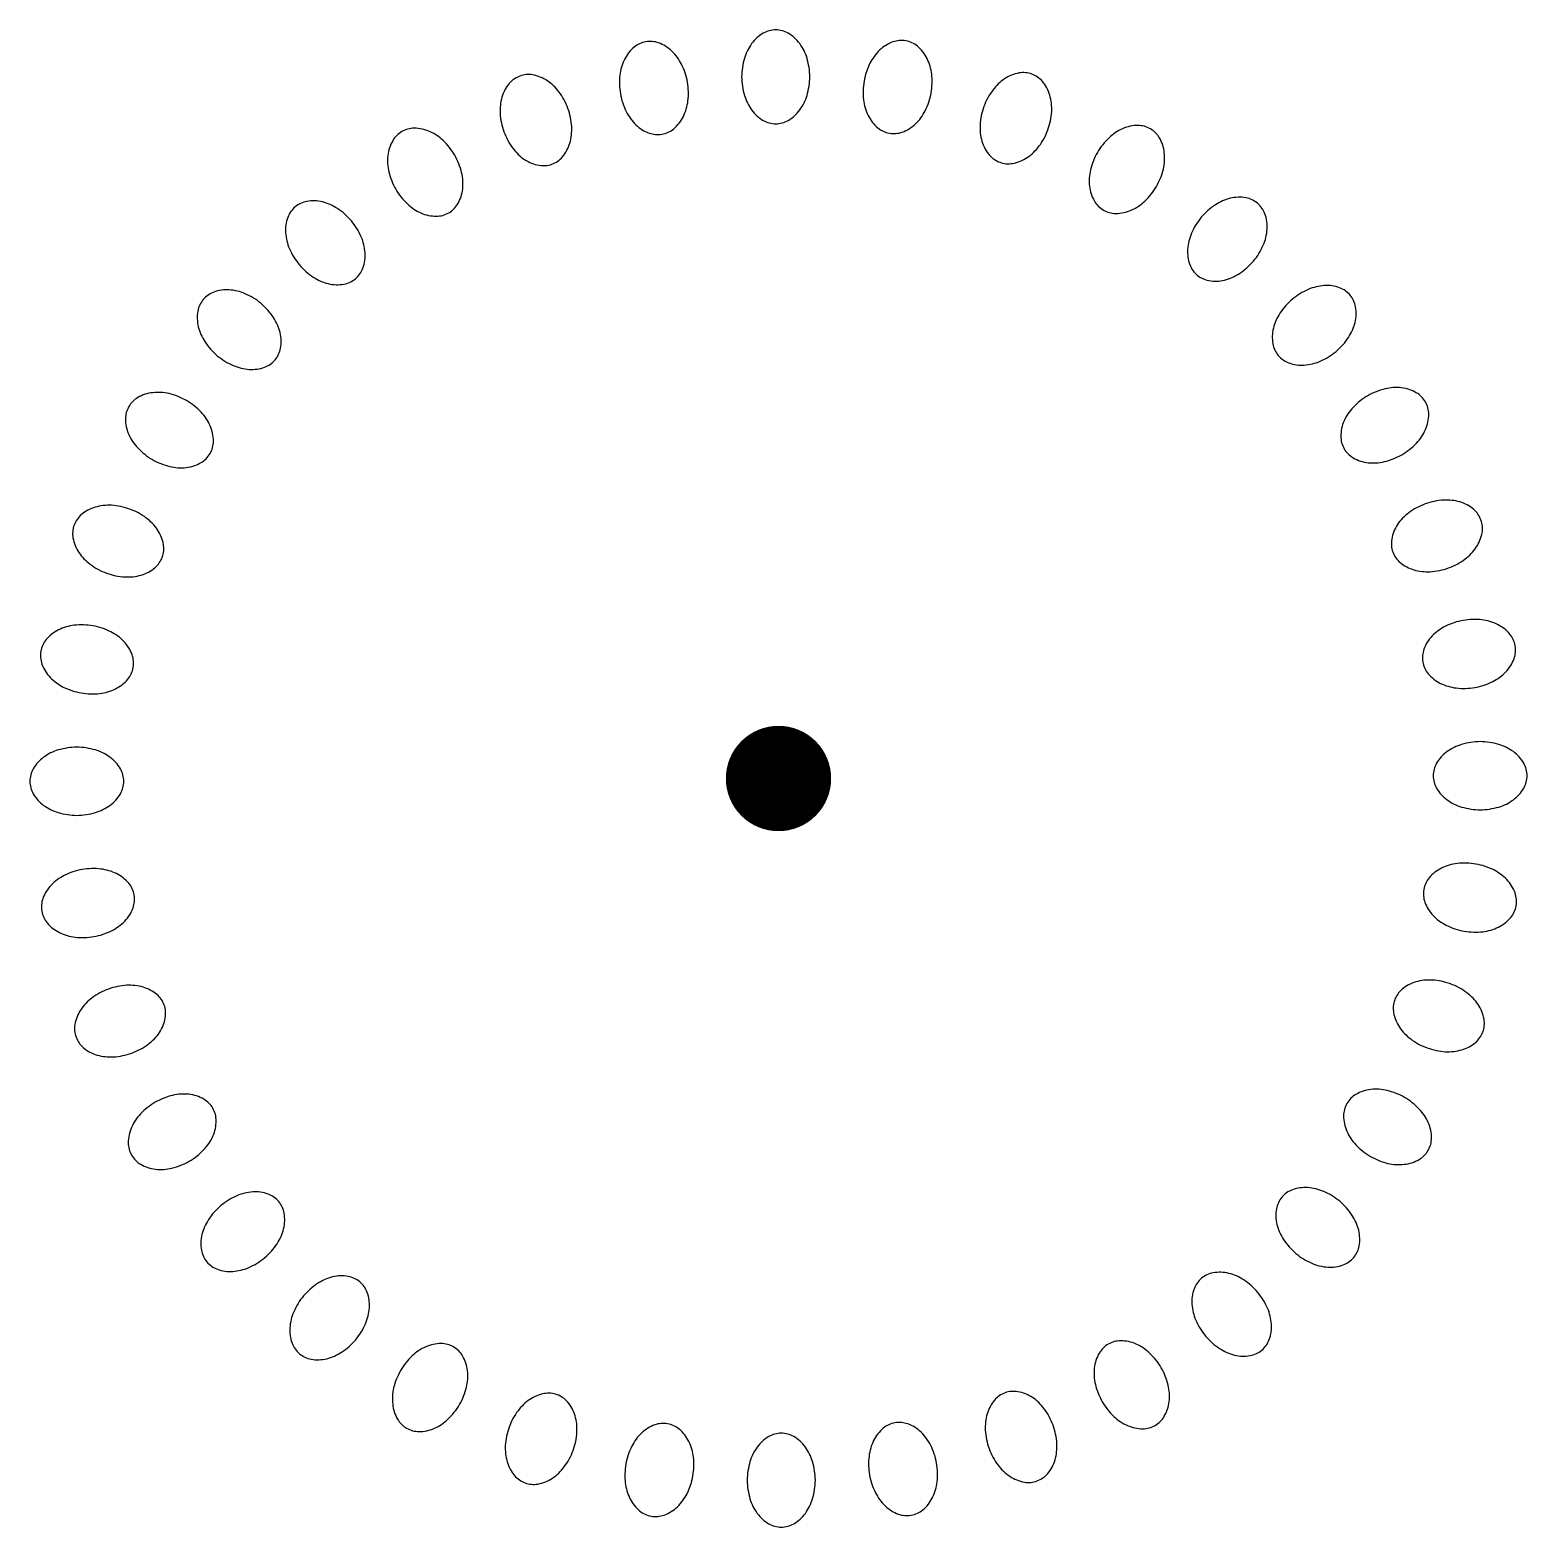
# Model space of a CAD drawing. Extents: x -1 to 1, y -1 to 1.
import ezdxf

# ---------------------------------------------------------------- set-up
doc = ezdxf.new("R2010")
doc.units = 0
doc.header["$LTSCALE"] = 0.01
doc.header["$MEASUREMENT"] = 0
doc.layers.get('0').update_dxf_attribs({"lineweight": 20})

msp = doc.modelspace()

# ---------------------------------------------------------------- linework, layer by layer
at = {"color": 0, "linetype": 'ByBlock', "lineweight": -2}
for points in [[(-0.0491, 0.935, 0.073139), (-0.0454, 0.9103, 0.084145), (-0.0358, 0.8908, 0.106492), (-0.0203, 0.8769, 0.130383), (-0.0037, 0.8725, 0.130383), (0.0128, 0.8769, 0.106492), (0.0284, 0.8908, 0.084145), (0.038, 0.9103, 0.073139), (0.0416, 0.935, 0.073139), (0.038, 0.9597, 0.084145), (0.0284, 0.9792, 0.106492), (0.0128, 0.9931, 0.130383), (-0.0037, 0.9975, 0.130383), (-0.0203, 0.9931, 0.106492), (-0.0358, 0.9792, 0.084145), (-0.0454, 0.9597, 0.073139)], [(-0.2107, 0.9123, 0.073139), (-0.2028, 0.8886, 0.084145), (-0.1899, 0.871, 0.106492), (-0.1722, 0.86, 0.130383), (-0.1552, 0.8586, 0.130383), (-0.1396, 0.8658, 0.106492), (-0.1268, 0.8822, 0.084145), (-0.1206, 0.903, 0.073139), (-0.1213, 0.928, 0.073139), (-0.1292, 0.9517, 0.084145), (-0.1421, 0.9692, 0.106492), (-0.1598, 0.9802, 0.130383), (-0.1769, 0.9817, 0.130383), (-0.1924, 0.9745, 0.106492), (-0.2053, 0.9581, 0.084145), (-0.2114, 0.9372, 0.073139)], [(0.114, 0.9293, 0.073139), (0.1133, 0.9043, 0.084145), (0.1195, 0.8835, 0.106492), (0.1323, 0.8671, 0.130383), (0.1479, 0.8599, 0.130383), (0.1649, 0.8613, 0.106492), (0.1826, 0.8723, 0.084145), (0.1955, 0.8898, 0.073139), (0.2034, 0.9135, 0.073139), (0.2041, 0.9385, 0.084145), (0.198, 0.9594, 0.106492), (0.1851, 0.9758, 0.130383), (0.1696, 0.983, 0.130383), (0.1525, 0.9815, 0.106492), (0.1348, 0.9705, 0.084145), (0.1219, 0.953, 0.073139)], [(-0.3659, 0.8618, 0.073139), (-0.354, 0.8398, 0.084145), (-0.3383, 0.8248, 0.106492), (-0.3189, 0.8171, 0.130383), (-0.3019, 0.8186, 0.130383), (-0.2878, 0.8284, 0.106492), (-0.278, 0.8468, 0.084145), (-0.2756, 0.8684, 0.073139), (-0.2806, 0.8928, 0.073139), (-0.2925, 0.9148, 0.084145), (-0.3082, 0.9298, 0.106492), (-0.3276, 0.9376, 0.130383), (-0.3446, 0.936, 0.130383), (-0.3587, 0.9263, 0.106492), (-0.3685, 0.9079, 0.084145), (-0.3709, 0.8863, 0.073139)], [(0.2737, 0.8954, 0.073139), (0.2686, 0.8709, 0.084145), (0.2711, 0.8493, 0.106492), (0.2809, 0.8309, 0.130383), (0.2949, 0.8211, 0.130383), (0.312, 0.8196, 0.106492), (0.3313, 0.8274, 0.084145), (0.3471, 0.8424, 0.073139), (0.3589, 0.8643, 0.073139), (0.364, 0.8888, 0.084145), (0.3615, 0.9104, 0.106492), (0.3517, 0.9288, 0.130383), (0.3377, 0.9386, 0.130383), (0.3206, 0.9401, 0.106492), (0.3013, 0.9323, 0.084145), (0.2855, 0.9173, 0.073139)], [(-0.51, 0.7852, 0.073139), (-0.4945, 0.7656, 0.084145), (-0.4764, 0.7536, 0.106492), (-0.456, 0.7493, 0.130383), (-0.4395, 0.7537, 0.130383), (-0.4273, 0.7658, 0.106492), (-0.4208, 0.7856, 0.084145), (-0.4222, 0.8073, 0.073139), (-0.4314, 0.8305, 0.073139), (-0.4469, 0.8501, 0.084145), (-0.465, 0.8622, 0.106492), (-0.4854, 0.8665, 0.130383), (-0.5019, 0.862, 0.130383), (-0.5141, 0.8499, 0.106492), (-0.5206, 0.8301, 0.084145), (-0.5192, 0.8084, 0.073139)], [(0.425, 0.8342, 0.073139), (0.4158, 0.811, 0.084145), (0.4144, 0.7893, 0.106492), (0.4209, 0.7695, 0.130383), (0.433, 0.7575, 0.130383), (0.4496, 0.753, 0.106492), (0.47, 0.7573, 0.084145), (0.4881, 0.7693, 0.073139), (0.5036, 0.7889, 0.073139), (0.5128, 0.8121, 0.084145), (0.5141, 0.8338, 0.106492), (0.5077, 0.8536, 0.130383), (0.4955, 0.8657, 0.130383), (0.479, 0.8702, 0.106492), (0.4586, 0.8659, 0.084145), (0.4405, 0.8538, 0.073139)], [(-0.6386, 0.6847, 0.073139), (-0.6199, 0.6681, 0.084145), (-0.6, 0.6594, 0.106492), (-0.5792, 0.6587, 0.130383), (-0.5637, 0.666, 0.130383), (-0.5538, 0.68, 0.106492), (-0.5509, 0.7006, 0.084145), (-0.556, 0.7217, 0.073139), (-0.5691, 0.743, 0.073139), (-0.5878, 0.7596, 0.084145), (-0.6077, 0.7683, 0.106492), (-0.6285, 0.769, 0.130383), (-0.644, 0.7617, 0.130383), (-0.6539, 0.7477, 0.106492), (-0.6568, 0.7271, 0.084145), (-0.6517, 0.706, 0.073139)], [(0.5634, 0.7478, 0.073139), (0.5503, 0.7265, 0.084145), (0.5452, 0.7054, 0.106492), (0.5481, 0.6847, 0.130383), (0.558, 0.6707, 0.130383), (0.5735, 0.6635, 0.106492), (0.5943, 0.6642, 0.084145), (0.6142, 0.6729, 0.073139), (0.6329, 0.6895, 0.073139), (0.646, 0.7107, 0.084145), (0.6511, 0.7319, 0.106492), (0.6482, 0.7525, 0.130383), (0.6383, 0.7665, 0.130383), (0.6228, 0.7738, 0.106492), (0.602, 0.7731, 0.084145), (0.5821, 0.7644, 0.073139)], [(-0.7478, 0.5634, 0.073139), (-0.7265, 0.5503, 0.084145), (-0.7054, 0.5452, 0.106492), (-0.6847, 0.5481, 0.130383), (-0.6707, 0.558, 0.130383), (-0.6635, 0.5735, 0.106492), (-0.6642, 0.5943, 0.084145), (-0.6729, 0.6142, 0.073139), (-0.6895, 0.6329, 0.073139), (-0.7107, 0.646, 0.084145), (-0.7319, 0.6511, 0.106492), (-0.7525, 0.6482, 0.130383), (-0.7665, 0.6383, 0.130383), (-0.7738, 0.6228, 0.106492), (-0.7731, 0.602, 0.084145), (-0.7644, 0.5821, 0.073139)], [(0.6847, 0.6386, 0.073139), (0.6681, 0.6199, 0.084145), (0.6594, 0.6, 0.106492), (0.6587, 0.5792, 0.130383), (0.666, 0.5637, 0.130383), (0.68, 0.5538, 0.106492), (0.7006, 0.5509, 0.084145), (0.7217, 0.556, 0.073139), (0.743, 0.5691, 0.073139), (0.7596, 0.5878, 0.084145), (0.7683, 0.6077, 0.106492), (0.769, 0.6285, 0.130383), (0.7617, 0.644, 0.130383), (0.7477, 0.6539, 0.106492), (0.7271, 0.6568, 0.084145), (0.706, 0.6517, 0.073139)], [(0.7852, 0.51, 0.073139), (0.7656, 0.4945, 0.084145), (0.7536, 0.4764, 0.106492), (0.7493, 0.456, 0.130383), (0.7537, 0.4395, 0.130383), (0.7658, 0.4273, 0.106492), (0.7856, 0.4208, 0.084145), (0.8073, 0.4222, 0.073139), (0.8305, 0.4314, 0.073139), (0.8501, 0.4469, 0.084145), (0.8622, 0.465, 0.106492), (0.8665, 0.4854, 0.130383), (0.862, 0.5019, 0.130383), (0.8499, 0.5141, 0.106492), (0.8301, 0.5206, 0.084145), (0.8084, 0.5192, 0.073139)], [(-0.8342, 0.425, 0.073139), (-0.811, 0.4158, 0.084145), (-0.7893, 0.4144, 0.106492), (-0.7695, 0.4209, 0.130383), (-0.7575, 0.433, 0.130383), (-0.753, 0.4496, 0.106492), (-0.7573, 0.47, 0.084145), (-0.7693, 0.4881, 0.073139), (-0.7889, 0.5036, 0.073139), (-0.8121, 0.5128, 0.084145), (-0.8338, 0.5141, 0.106492), (-0.8536, 0.5077, 0.130383), (-0.8657, 0.4955, 0.130383), (-0.8702, 0.479, 0.106492), (-0.8659, 0.4586, 0.084145), (-0.8538, 0.4405, 0.073139)], [(-0.8954, 0.2737, 0.073139), (-0.8709, 0.2686, 0.084145), (-0.8493, 0.2711, 0.106492), (-0.8309, 0.2809, 0.130383), (-0.8211, 0.2949, 0.130383), (-0.8196, 0.312, 0.106492), (-0.8274, 0.3313, 0.084145), (-0.8424, 0.3471, 0.073139), (-0.8643, 0.3589, 0.073139), (-0.8888, 0.364, 0.084145), (-0.9104, 0.3615, 0.106492), (-0.9288, 0.3517, 0.130383), (-0.9386, 0.3377, 0.130383), (-0.9401, 0.3206, 0.106492), (-0.9323, 0.3013, 0.084145), (-0.9173, 0.2855, 0.073139)], [(0.8618, 0.3659, 0.073139), (0.8398, 0.354, 0.084145), (0.8248, 0.3383, 0.106492), (0.8171, 0.3189, 0.130383), (0.8186, 0.3019, 0.130383), (0.8284, 0.2878, 0.106492), (0.8468, 0.278, 0.084145), (0.8684, 0.2756, 0.073139), (0.8928, 0.2806, 0.073139), (0.9148, 0.2925, 0.084145), (0.9298, 0.3082, 0.106492), (0.9376, 0.3276, 0.130383), (0.936, 0.3446, 0.130383), (0.9263, 0.3587, 0.106492), (0.9079, 0.3685, 0.084145), (0.8863, 0.3709, 0.073139)], [(-0.9293, 0.114, 0.073139), (-0.9043, 0.1133, 0.084145), (-0.8835, 0.1195, 0.106492), (-0.8671, 0.1323, 0.130383), (-0.8599, 0.1479, 0.130383), (-0.8613, 0.1649, 0.106492), (-0.8723, 0.1826, 0.084145), (-0.8898, 0.1955, 0.073139), (-0.9135, 0.2034, 0.073139), (-0.9385, 0.2041, 0.084145), (-0.9594, 0.198, 0.106492), (-0.9758, 0.1851, 0.130383), (-0.983, 0.1696, 0.130383), (-0.9815, 0.1525, 0.106492), (-0.9705, 0.1348, 0.084145), (-0.953, 0.1219, 0.073139)], [(0.9123, 0.2107, 0.073139), (0.8886, 0.2028, 0.084145), (0.871, 0.1899, 0.106492), (0.86, 0.1722, 0.130383), (0.8586, 0.1552, 0.130383), (0.8658, 0.1396, 0.106492), (0.8822, 0.1268, 0.084145), (0.903, 0.1206, 0.073139), (0.928, 0.1213, 0.073139), (0.9517, 0.1292, 0.084145), (0.9692, 0.1421, 0.106492), (0.9802, 0.1598, 0.130383), (0.9817, 0.1769, 0.130383), (0.9745, 0.1924, 0.106492), (0.9581, 0.2053, 0.084145), (0.9372, 0.2114, 0.073139)], [(-0.935, -0.0491, 0.073139), (-0.9103, -0.0454, 0.084145), (-0.8908, -0.0358, 0.106492), (-0.8769, -0.0203, 0.130383), (-0.8725, -0.0037, 0.130383), (-0.8769, 0.0128, 0.106492), (-0.8908, 0.0284, 0.084145), (-0.9103, 0.038, 0.073139), (-0.935, 0.0416, 0.073139), (-0.9597, 0.038, 0.084145), (-0.9792, 0.0284, 0.106492), (-0.9931, 0.0128, 0.130383), (-0.9975, -0.0037, 0.130383), (-0.9931, -0.0203, 0.106492), (-0.9792, -0.0358, 0.084145), (-0.9597, -0.0454, 0.073139)], [(0.935, 0.0491, 0.073139), (0.9103, 0.0454, 0.084145), (0.8908, 0.0358, 0.106492), (0.8769, 0.0203, 0.130383), (0.8725, 0.0037, 0.130383), (0.8769, -0.0128, 0.106492), (0.8908, -0.0284, 0.084145), (0.9103, -0.038, 0.073139), (0.935, -0.0416, 0.073139), (0.9597, -0.038, 0.084145), (0.9792, -0.0284, 0.106492), (0.9931, -0.0128, 0.130383), (0.9975, 0.0037, 0.130383), (0.9931, 0.0203, 0.106492), (0.9792, 0.0358, 0.084145), (0.9597, 0.0454, 0.073139)], [(0.9293, -0.114, 0.073139), (0.9043, -0.1133, 0.084145), (0.8835, -0.1195, 0.106492), (0.8671, -0.1323, 0.130383), (0.8599, -0.1479, 0.130383), (0.8613, -0.1649, 0.106492), (0.8723, -0.1826, 0.084145), (0.8898, -0.1955, 0.073139), (0.9135, -0.2034, 0.073139), (0.9385, -0.2041, 0.084145), (0.9594, -0.198, 0.106492), (0.9758, -0.1851, 0.130383), (0.983, -0.1696, 0.130383), (0.9815, -0.1525, 0.106492), (0.9705, -0.1348, 0.084145), (0.953, -0.1219, 0.073139)], [(-0.9123, -0.2107, 0.073139), (-0.8886, -0.2028, 0.084145), (-0.871, -0.1899, 0.106492), (-0.86, -0.1722, 0.130383), (-0.8586, -0.1552, 0.130383), (-0.8658, -0.1396, 0.106492), (-0.8822, -0.1268, 0.084145), (-0.903, -0.1206, 0.073139), (-0.928, -0.1213, 0.073139), (-0.9517, -0.1292, 0.084145), (-0.9692, -0.1421, 0.106492), (-0.9802, -0.1598, 0.130383), (-0.9817, -0.1769, 0.130383), (-0.9745, -0.1924, 0.106492), (-0.9581, -0.2053, 0.084145), (-0.9372, -0.2114, 0.073139)], [(-0.8618, -0.3659, 0.073139), (-0.8398, -0.354, 0.084145), (-0.8248, -0.3383, 0.106492), (-0.8171, -0.3189, 0.130383), (-0.8186, -0.3019, 0.130383), (-0.8284, -0.2878, 0.106492), (-0.8468, -0.278, 0.084145), (-0.8684, -0.2756, 0.073139), (-0.8928, -0.2806, 0.073139), (-0.9148, -0.2925, 0.084145), (-0.9298, -0.3082, 0.106492), (-0.9376, -0.3276, 0.130383), (-0.936, -0.3446, 0.130383), (-0.9263, -0.3587, 0.106492), (-0.9079, -0.3685, 0.084145), (-0.8863, -0.3709, 0.073139)], [(0.8954, -0.2737, 0.073139), (0.8709, -0.2686, 0.084145), (0.8493, -0.2711, 0.106492), (0.8309, -0.2809, 0.130383), (0.8211, -0.2949, 0.130383), (0.8196, -0.312, 0.106492), (0.8274, -0.3313, 0.084145), (0.8424, -0.3471, 0.073139), (0.8643, -0.3589, 0.073139), (0.8888, -0.364, 0.084145), (0.9104, -0.3615, 0.106492), (0.9288, -0.3517, 0.130383), (0.9386, -0.3377, 0.130383), (0.9401, -0.3206, 0.106492), (0.9323, -0.3013, 0.084145), (0.9173, -0.2855, 0.073139)], [(0.8342, -0.425, 0.073139), (0.811, -0.4158, 0.084145), (0.7893, -0.4144, 0.106492), (0.7695, -0.4209, 0.130383), (0.7575, -0.433, 0.130383), (0.753, -0.4496, 0.106492), (0.7573, -0.47, 0.084145), (0.7693, -0.4881, 0.073139), (0.7889, -0.5036, 0.073139), (0.8121, -0.5128, 0.084145), (0.8338, -0.5141, 0.106492), (0.8536, -0.5077, 0.130383), (0.8657, -0.4955, 0.130383), (0.8702, -0.479, 0.106492), (0.8659, -0.4586, 0.084145), (0.8538, -0.4405, 0.073139)], [(-0.7852, -0.51, 0.073139), (-0.7656, -0.4945, 0.084145), (-0.7536, -0.4764, 0.106492), (-0.7493, -0.456, 0.130383), (-0.7537, -0.4395, 0.130383), (-0.7658, -0.4273, 0.106492), (-0.7856, -0.4208, 0.084145), (-0.8073, -0.4222, 0.073139), (-0.8305, -0.4314, 0.073139), (-0.8501, -0.4469, 0.084145), (-0.8622, -0.465, 0.106492), (-0.8665, -0.4854, 0.130383), (-0.862, -0.5019, 0.130383), (-0.8499, -0.5141, 0.106492), (-0.8301, -0.5206, 0.084145), (-0.8084, -0.5192, 0.073139)], [(-0.6847, -0.6386, 0.073139), (-0.6681, -0.6199, 0.084145), (-0.6594, -0.6, 0.106492), (-0.6587, -0.5792, 0.130383), (-0.666, -0.5637, 0.130383), (-0.68, -0.5538, 0.106492), (-0.7006, -0.5509, 0.084145), (-0.7217, -0.556, 0.073139), (-0.743, -0.5691, 0.073139), (-0.7596, -0.5878, 0.084145), (-0.7683, -0.6077, 0.106492), (-0.769, -0.6285, 0.130383), (-0.7617, -0.644, 0.130383), (-0.7477, -0.6539, 0.106492), (-0.7271, -0.6568, 0.084145), (-0.706, -0.6517, 0.073139)], [(0.7478, -0.5634, 0.073139), (0.7265, -0.5503, 0.084145), (0.7054, -0.5452, 0.106492), (0.6847, -0.5481, 0.130383), (0.6707, -0.558, 0.130383), (0.6635, -0.5735, 0.106492), (0.6642, -0.5943, 0.084145), (0.6729, -0.6142, 0.073139), (0.6895, -0.6329, 0.073139), (0.7107, -0.646, 0.084145), (0.7319, -0.6511, 0.106492), (0.7525, -0.6482, 0.130383), (0.7665, -0.6383, 0.130383), (0.7738, -0.6228, 0.106492), (0.7731, -0.602, 0.084145), (0.7644, -0.5821, 0.073139)], [(0.6386, -0.6847, 0.073139), (0.6199, -0.6681, 0.084145), (0.6, -0.6594, 0.106492), (0.5792, -0.6587, 0.130383), (0.5637, -0.666, 0.130383), (0.5538, -0.68, 0.106492), (0.5509, -0.7006, 0.084145), (0.556, -0.7217, 0.073139), (0.5691, -0.743, 0.073139), (0.5878, -0.7596, 0.084145), (0.6077, -0.7683, 0.106492), (0.6285, -0.769, 0.130383), (0.644, -0.7617, 0.130383), (0.6539, -0.7477, 0.106492), (0.6568, -0.7271, 0.084145), (0.6517, -0.706, 0.073139)], [(-0.5634, -0.7478, 0.073139), (-0.5503, -0.7265, 0.084145), (-0.5452, -0.7054, 0.106492), (-0.5481, -0.6847, 0.130383), (-0.558, -0.6707, 0.130383), (-0.5735, -0.6635, 0.106492), (-0.5943, -0.6642, 0.084145), (-0.6142, -0.6729, 0.073139), (-0.6329, -0.6895, 0.073139), (-0.646, -0.7107, 0.084145), (-0.6511, -0.7319, 0.106492), (-0.6482, -0.7525, 0.130383), (-0.6383, -0.7665, 0.130383), (-0.6228, -0.7738, 0.106492), (-0.602, -0.7731, 0.084145), (-0.5821, -0.7644, 0.073139)], [(-0.425, -0.8342, 0.073139), (-0.4158, -0.811, 0.084145), (-0.4144, -0.7893, 0.106492), (-0.4209, -0.7695, 0.130383), (-0.433, -0.7575, 0.130383), (-0.4496, -0.753, 0.106492), (-0.47, -0.7573, 0.084145), (-0.4881, -0.7693, 0.073139), (-0.5036, -0.7889, 0.073139), (-0.5128, -0.8121, 0.084145), (-0.5141, -0.8338, 0.106492), (-0.5077, -0.8536, 0.130383), (-0.4955, -0.8657, 0.130383), (-0.479, -0.8702, 0.106492), (-0.4586, -0.8659, 0.084145), (-0.4405, -0.8538, 0.073139)], [(0.51, -0.7852, 0.073139), (0.4945, -0.7656, 0.084145), (0.4764, -0.7536, 0.106492), (0.456, -0.7493, 0.130383), (0.4395, -0.7537, 0.130383), (0.4273, -0.7658, 0.106492), (0.4208, -0.7856, 0.084145), (0.4222, -0.8073, 0.073139), (0.4314, -0.8305, 0.073139), (0.4469, -0.8501, 0.084145), (0.465, -0.8622, 0.106492), (0.4854, -0.8665, 0.130383), (0.5019, -0.862, 0.130383), (0.5141, -0.8499, 0.106492), (0.5206, -0.8301, 0.084145), (0.5192, -0.8084, 0.073139)], [(0.3659, -0.8618, 0.073139), (0.354, -0.8398, 0.084145), (0.3383, -0.8248, 0.106492), (0.3189, -0.8171, 0.130383), (0.3019, -0.8186, 0.130383), (0.2878, -0.8284, 0.106492), (0.278, -0.8468, 0.084145), (0.2756, -0.8684, 0.073139), (0.2806, -0.8928, 0.073139), (0.2925, -0.9148, 0.084145), (0.3082, -0.9298, 0.106492), (0.3276, -0.9376, 0.130383), (0.3446, -0.936, 0.130383), (0.3587, -0.9263, 0.106492), (0.3685, -0.9079, 0.084145), (0.3709, -0.8863, 0.073139)], [(-0.2737, -0.8954, 0.073139), (-0.2686, -0.8709, 0.084145), (-0.2711, -0.8493, 0.106492), (-0.2809, -0.8309, 0.130383), (-0.2949, -0.8211, 0.130383), (-0.312, -0.8196, 0.106492), (-0.3313, -0.8274, 0.084145), (-0.3471, -0.8424, 0.073139), (-0.3589, -0.8643, 0.073139), (-0.364, -0.8888, 0.084145), (-0.3615, -0.9104, 0.106492), (-0.3517, -0.9288, 0.130383), (-0.3377, -0.9386, 0.130383), (-0.3206, -0.9401, 0.106492), (-0.3013, -0.9323, 0.084145), (-0.2855, -0.9173, 0.073139)], [(-0.114, -0.9293, 0.073139), (-0.1133, -0.9043, 0.084145), (-0.1195, -0.8835, 0.106492), (-0.1323, -0.8671, 0.130383), (-0.1479, -0.8599, 0.130383), (-0.1649, -0.8613, 0.106492), (-0.1826, -0.8723, 0.084145), (-0.1955, -0.8898, 0.073139), (-0.2034, -0.9135, 0.073139), (-0.2041, -0.9385, 0.084145), (-0.198, -0.9594, 0.106492), (-0.1851, -0.9758, 0.130383), (-0.1696, -0.983, 0.130383), (-0.1525, -0.9815, 0.106492), (-0.1348, -0.9705, 0.084145), (-0.1219, -0.953, 0.073139)], [(0.0491, -0.935, 0.073139), (0.0454, -0.9103, 0.084145), (0.0358, -0.8908, 0.106492), (0.0203, -0.8769, 0.130383), (0.0037, -0.8725, 0.130383), (-0.0128, -0.8769, 0.106492), (-0.0284, -0.8908, 0.084145), (-0.038, -0.9103, 0.073139), (-0.0416, -0.935, 0.073139), (-0.038, -0.9597, 0.084145), (-0.0284, -0.9792, 0.106492), (-0.0128, -0.9931, 0.130383), (0.0037, -0.9975, 0.130383), (0.0203, -0.9931, 0.106492), (0.0358, -0.9792, 0.084145), (0.0454, -0.9597, 0.073139)], [(0.2107, -0.9123, 0.073139), (0.2028, -0.8886, 0.084145), (0.1899, -0.871, 0.106492), (0.1722, -0.86, 0.130383), (0.1552, -0.8586, 0.130383), (0.1396, -0.8658, 0.106492), (0.1268, -0.8822, 0.084145), (0.1206, -0.903, 0.073139), (0.1213, -0.928, 0.073139), (0.1292, -0.9517, 0.084145), (0.1421, -0.9692, 0.106492), (0.1598, -0.9802, 0.130383), (0.1769, -0.9817, 0.130383), (0.1924, -0.9745, 0.106492), (0.2053, -0.9581, 0.084145), (0.2114, -0.9372, 0.073139)]]:
    msp.add_lwpolyline(points, format="xyb", close=True, dxfattribs=at)
at = {"color": 0, "linetype": 'ByBlock', "lineweight": -2, "const_width": 0.0702}
msp.add_lwpolyline([(-0.0351, 0, 1), (0.0351, 0, 1)], format="xyb", close=True, dxfattribs=at)

doc.saveas('drawing.dxf')
